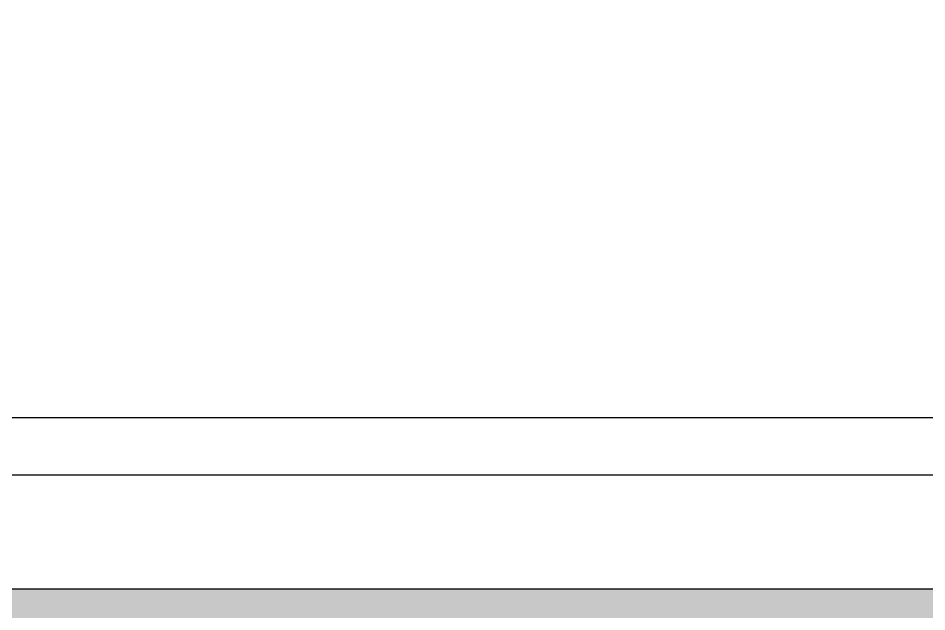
# Model space of a CAD drawing. Extents: x 1980812 to 2578970, y -669191 to 284498.
# Drawn here: x 2539562 to 2540358, y -284661 to -284140 of the extents above; entities that cross this region are included whole.
import ezdxf

# ---------------------------------------------------------------- set-up
doc = ezdxf.new("R2010")
doc.units = 0
doc.header["$LTSCALE"] = 1000
doc.header["$MEASUREMENT"] = 0
doc.linetypes.add('DOTE', pattern=[2.42, 2, -0.2, 0.02, -0.2])
for name, color, linetype in [('dote', 1, 'DOTE'), ('SPACE_HATCH', 8, 'Continuous'), ('WALL', 4, 'Continuous'), ('空线', 3, 'Continuous'), ('面层', 31, 'Continuous')]:
    doc.layers.add(name, color=color, linetype=linetype)

# ---------------------------------------------------------------- blocks, each defined once
blk = doc.blocks.new('pou1')
at = {"layer": 'SPACE_HATCH'}
h = blk.add_hatch(color=256, dxfattribs=at)
h.dxf.hatch_style = 1
h.paths.add_polyline_path([(18500, -250), (14577.72, -250), (10599.97, -250), (10599.97, -1350), (10099.97, -1350), (10099.97, -250), (3300, -250), (3300, -900), (2900, -900), (2900, -250), (50, -250), (50, -900), (-200, -900), (-200, -700), (-200, 250), (-200, 350), (0, 350), (0, -150), (14577.72, -150), (28900, -150), (28900, 350), (29100, 350), (29100, 250), (29100, -700), (29100, -900), (28850, -900), (28850, -250), (26600, -250), (26600, -900), (26200, -900), (26200, -250), (19000, -250), (19000, -1350), (18500, -1350)])
at = {"layer": 'WALL'}
blk.add_line((28900, -150, 0), (14577.72, -150, 0), dxfattribs=at)
at = {"layer": '面层'}
for p, q in [((28900, 0, 0), (14577.72, 0, 0)), ((28900, -50, 0), (14577.72, -50, 0))]:
    blk.add_line(p, q, dxfattribs=at)

msp = doc.modelspace()

# ---------------------------------------------------------------- linework, layer by layer
at = {"layer": 'dote'}
msp.add_line((2537150.49, -284490.42, 0), (2570533.01, -284490.42, 0), dxfattribs=at)

# ---------------------------------------------------------------- block references
at = {"layer": '空线', "xscale": -1, "rotation": 359.9999999999997}
msp.add_blockref('pou1', (2567868.37, -284490.42, 0), dxfattribs=at)

doc.saveas('drawing.dxf')
